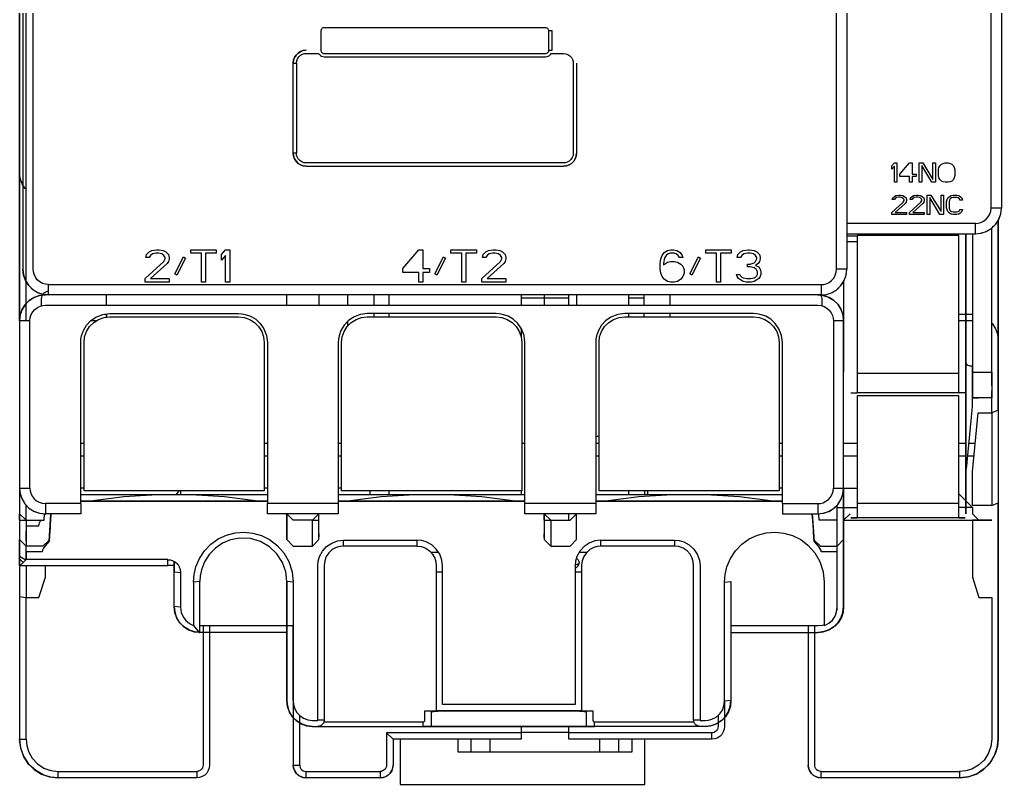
# Model space of a CAD drawing. Header units: millimetres. Extents: x 0 to 76, y 0 to 128.
# Drawn here: x 0 to 76.3, y 0 to 59.4 of the extents above; entities that cross this region are included whole.
import ezdxf

# ---------------------------------------------------------------- set-up
doc = ezdxf.new("R2010")
doc.units = ezdxf.units.MM

# ---------------------------------------------------------------- blocks, each defined once
blk = doc.blocks.new('CHINT_1fa321dc94625c5e8a72dc7045095d5d_FACE_0')
at = {"color": 141, "linetype": 'Continuous', "true_color": 0x40d9ff}
for p, q in [((0, 107.5), (0, 20.5)), ((0.5, 36), (0.5, 90.693)), ((0.25, 88), (0.25, 40)), ((64.25, 84.45), (64.25, 43.55)), ((41.1, 57), (41.1, 58.5)), ((43.25, 56), (43.25, 49)), ((22.25, 48), (42.25, 48)), ((76, 43.797), (76, 29.057)), ((69.25, 42.75), (69.25, 42.61)), ((64.25, 42.599), (65.05, 42.599)), ((65.05, 42.116), (64.25, 42.116)), ((64, 39.047), (64, 32)), ((6.75, 37.2), (6.75, 38)), ((20.75, 37.2), (20.75, 38)), ((23.25, 38), (23.25, 37.2)), ((25.5, 37.2), (25.5, 38)), ((27.5, 38), (27.5, 37.2)), ((28.7, 37.2), (28.7, 38)), ((38.95, 38), (38.95, 37.2)), ((42.65, 37.755), (38.95, 37.755)), ((40.75, 38), (40.75, 37.2)), ((42.65, 37.2), (42.65, 38)), ((43.25, 38), (43.25, 37.2)), ((47.3, 38), (47.3, 37.2)), ((48.5, 37.755), (47.3, 37.755)), ((48.5, 37.2), (48.5, 38)), ((50.5, 38), (50.5, 37.2)), ((5.97, 36), (5.531, 36)), ((25.5, 35.611), (25.5, 35.975)), ((27.5, 36.55), (27.5, 36.3)), ((28.7, 36.3), (28.7, 36.55)), ((47.3, 36.55), (47.3, 36.3)), ((48.5, 36.3), (48.5, 36.55)), ((50.5, 36.55), (50.5, 36.3)), ((72.95, 36.5), (74, 36.5)), ((74, 36), (72.95, 36)), ((38.95, 35.412), (38.95, 34.744)), ((72.95, 31.9), (65.05, 31.9)), ((75.5, 30.946), (75.5, 31.993)), ((75.5, 30.003), (75.5, 30.555)), ((64.55, 30.4), (65.019, 30.4)), ((72.95, 30.4), (65.05, 30.4)), ((73.45, 30.4), (72.981, 30.4)), ((75.5, 28.845), (75.5, 30)), ((76, 29.057), (76, 21.866)), ((45, 27), (44.75, 27)), ((4.75, 26.5), (5, 26.5)), ((19, 26.5), (19.25, 26.5)), ((24.75, 26.5), (25, 26.5)), ((39, 26.5), (39.25, 26.5)), ((44.75, 26.5), (45, 26.5)), ((59, 26.5), (59.25, 26.5)), ((64, 26.5), (65.05, 26.5)), ((72.95, 26.5), (73.519, 26.5)), ((73.709, 26.5), (74.219, 26.5)), ((4.75, 25.5), (5, 25.5)), ((19, 25.5), (19.25, 25.5)), ((24.75, 25.5), (25, 25.5)), ((44.75, 25.5), (45, 25.5)), ((59, 25.5), (59.25, 25.5)), ((64, 25.5), (65.05, 25.5)), ((72.95, 25.5), (73.519, 25.5)), ((73.616, 25.5), (74.126, 25.5)), ((0, 23), (0, 20.5)), ((5, 23), (4.75, 23)), ((19.25, 23), (19, 23)), ((25, 23), (24.75, 23)), ((59.25, 23), (59, 23)), ((64, 23), (65.05, 23)), ((4.75, 22.5), (19.25, 22.5)), ((12.36, 22.8), (12.15, 22.5)), ((12.5, 22.8), (12.5, 22.5)), ((24.75, 22.5), (39.25, 22.5)), ((27.2, 22.8), (27.2, 22.5)), ((28.7, 22.5), (28.7, 22.8)), ((38.95, 22.8), (38.95, 22.5)), ((44.75, 22.5), (59.25, 22.5)), ((47.3, 22.8), (47.3, 22.5)), ((48.55, 22.5), (48.55, 22.8)), ((48.8, 22.5), (48.8, 22.8)), ((24.75, 21.8), (19.25, 21.8)), ((44.75, 21.8), (39.25, 21.8)), ((63.5, 21.5), (64, 21.5)), ((64, 21.5), (65.05, 21.5)), ((64, 21.5), (64, 20.5)), ((72.95, 21.812), (65.05, 21.812)), ((76, 3.5), (76, 21.866)), ((2, 21), (1.927, 20.927)), ((23.25, 20.5), (23.25, 21)), ((40.75, 21), (40.75, 20.5)), ((42.65, 20.5), (42.65, 21)), ((64.5, 21), (64, 20.5)), ((72.95, 20.7), (65.05, 20.7)), ((0, 20.049), (0, 19.714)), ((64, 20.5), (75.5, 20.5)), ((64, 20.5), (74.5, 20.5)), ((75.5, 20.5), (74.5, 20.5)), ((0, 19.36), (0, 19.126)), ((0.5, 18.874), (0.5, 19.657)), ((0, 17.713), (0, 19)), ((0, 19), (0, 14.581)), ((0.5, 17.456), (0.5, 18.59)), ((1.799, 18.5), (0.5, 18.5)), ((0.5, 18.5), (0.5, 18.5)), ((1.799, 18.5), (2.298, 18.967)), ((23.25, 19), (22.75, 18.5)), ((40.75, 19), (41.25, 18.5)), ((0, 17.713), (0.481, 17.437)), ((0, 17.713), (0, 14.581)), ((32.541, 18), (31.954, 18)), ((44.035, 18), (43.457, 18)), ((0.044, 17), (0.5, 17.456)), ((0.044, 17), (11.5, 17)), ((0.5, 17), (0.5, 14.5)), ((11.5, 17.426), (11.734, 17.426)), ((32.35, 16.5), (32.85, 16.5)), ((43.15, 16.5), (43.65, 16.5)), ((0, 14.581), (0.5, 14.5)), ((61.25, 12.3), (61.25, 1.5)), ((55.25, 11.8), (62, 11.8)), ((43.649, 5.7), (32.352, 5.7)), ((23.15, 5), (23.65, 5)), ((23.627, 4.849), (31.35, 4.849)), ((52.35, 5), (52.85, 5)), ((22.75, 4.5), (23.15, 4.5)), ((38.95, 4.06), (42.65, 4.06)), ((35.05, 3.5), (35.05, 2.5)), ((36.55, 2.5), (36.55, 3.5)), ((45.05, 3.5), (45.05, 2.5)), ((46.55, 2.5), (46.55, 3.5))]:
    blk.add_line(p, q, dxfattribs=at)
for points in [[(0, 92), (0, 80.5), (0, 47.5), (0, 34.5)], [(0, 36), (0, 51.13), (0, 51.587), (0, 52.025), (0, 52.423), (0, 52.765), (0, 53.035), (0, 54.132), (0, 54.378), (0, 54.689), (0, 55.051), (0, 55.448), (0, 55.864), (0, 72.136)], [(0, 36), (0, 45.086), (0, 45.25), (0, 50.25), (0, 50.414), (0, 51.345), (0, 51.891), (0, 52.409), (0, 52.866), (0, 53.124), (0, 53.337), (0, 54.434), (0, 54.668), (0, 54.963), (0, 55.307), (0, 55.685), (0, 56.08), (0, 71.92)], [(64.25, 43.55), (64.25, 40), (63.45, 40), (63.45, 82.2), (63.45, 85)], [(76.25, 83.25), (76.25, 44.75), (75.45, 44.75), (75.45, 83.25), (76.25, 83.25)], [(2.25, 38.8), (2.007, 38.825), (1.773, 38.899), (1.558, 39.019), (1.373, 39.181), (1.224, 39.377), (1.119, 39.6), (1.067, 39.797), (1.05, 40), (1.05, 79.2)], [(41.1, 58.5), (41.095, 58.55), (41.081, 58.596), (41.052, 58.647), (41.012, 58.69), (40.963, 58.723), (40.909, 58.743), (40.85, 58.75), (23.65, 58.75), (23.601, 58.745), (23.554, 58.731), (23.503, 58.702), (23.46, 58.662), (23.427, 58.613), (23.407, 58.559), (23.4, 58.5), (23.4, 57), (23.405, 56.951), (23.419, 56.904), (23.448, 56.853), (23.488, 56.81), (23.537, 56.777), (23.591, 56.757), (23.65, 56.75), (40.85, 56.75), (40.899, 56.755), (40.946, 56.769), (40.997, 56.798), (41.04, 56.838), (41.073, 56.887), (41.093, 56.941), (41.1, 57)], [(41.1, 57), (41.35, 57), (41.35, 58.5), (41.1, 58.5)], [(21.25, 56), (21.275, 56.221), (21.348, 56.432), (21.467, 56.623), (21.627, 56.782), (21.818, 56.902), (22.029, 56.975), (22.25, 57), (22.027, 56.975), (21.816, 56.901), (21.627, 56.782), (21.468, 56.623), (21.349, 56.434), (21.275, 56.223), (21.25, 56)], [(21.5, 56), (21.52, 56.174), (21.581, 56.338), (21.679, 56.486), (21.809, 56.606), (21.963, 56.693), (22.103, 56.736), (22.25, 56.75), (23.217, 56.75), (23.278, 56.665), (23.356, 56.595), (23.447, 56.543), (23.546, 56.511), (23.65, 56.5), (40.85, 56.5), (40.954, 56.511), (41.053, 56.543), (41.144, 56.595), (41.222, 56.665), (41.283, 56.75), (42.25, 56.75), (42.424, 56.73), (42.588, 56.669), (42.736, 56.571), (42.857, 56.441), (42.943, 56.286), (42.986, 56.146), (43, 56), (43, 49), (42.98, 48.826), (42.919, 48.662), (42.821, 48.514), (42.691, 48.394), (42.537, 48.307), (42.397, 48.264), (42.25, 48.25), (22.25, 48.25), (22.076, 48.27), (21.912, 48.331), (21.764, 48.429), (21.644, 48.559), (21.557, 48.713), (21.514, 48.853), (21.5, 49)], [(21.5, 49), (21.25, 49), (21.25, 56), (21.5, 56), (21.5, 49)], [(22.25, 48), (22.029, 48.025), (21.818, 48.098), (21.627, 48.217), (21.468, 48.377), (21.348, 48.568), (21.275, 48.779), (21.25, 49)], [(21.25, 49), (21.275, 48.777), (21.349, 48.566), (21.468, 48.377), (21.627, 48.218), (21.816, 48.099), (22.027, 48.025), (22.25, 48)], [(43.25, 49), (43.225, 48.779), (43.152, 48.568), (43.033, 48.377), (42.873, 48.218), (42.682, 48.098), (42.471, 48.025), (42.25, 48)], [(42.25, 48), (42.473, 48.025), (42.684, 48.099), (42.874, 48.218), (43.032, 48.377), (43.151, 48.566), (43.225, 48.777), (43.25, 49)], [(67.938, 48.25), (68.125, 48.25), (68.125, 46.75), (67.938, 46.75), (67.938, 47.995), (67.75, 47.771), (67.75, 48.027), (67.938, 48.25)], [(68.375, 47.197), (68.375, 47.388), (69.125, 48.25), (69.313, 48.25), (69.313, 47.388), (69.625, 47.388), (69.625, 47.197), (69.313, 47.197), (69.313, 46.75), (69.125, 46.75), (69.125, 47.197), (68.375, 47.197)], [(70.844, 46.75), (70.063, 48.059), (70.063, 46.75), (69.875, 46.75), (69.875, 48.25), (70.156, 48.25), (70.938, 46.973), (70.938, 48.25), (71.125, 48.25), (71.125, 46.75), (70.844, 46.75)], [(71.594, 48.154), (71.719, 48.218), (71.875, 48.25), (72.125, 48.25), (72.281, 48.218), (72.406, 48.154), (72.531, 48.027), (72.594, 47.899), (72.625, 47.739), (72.625, 47.261), (72.594, 47.101), (72.531, 46.973), (72.406, 46.846), (72.281, 46.782), (72.125, 46.75), (71.875, 46.75), (71.719, 46.782), (71.594, 46.846), (71.469, 46.973), (71.406, 47.101), (71.375, 47.261), (71.375, 47.739), (71.406, 47.899), (71.469, 48.027), (71.594, 48.154)], [(0.5, 46.189), (0.436, 46.253), (0.198, 46.632), (0.05, 47.055), (0, 47.5)], [(22.25, 48), (24.25, 48), (40.25, 48), (42.25, 48)], [(68.875, 44.25), (67.75, 44.25), (67.75, 44.41), (68.625, 45.207), (68.688, 45.335), (68.688, 45.399), (68.625, 45.495), (68.531, 45.559), (68.375, 45.59), (68.25, 45.59), (68.094, 45.559), (68, 45.495), (67.938, 45.399), (67.781, 45.399), (67.813, 45.527), (67.938, 45.654), (68.063, 45.718), (68.281, 45.75), (68.406, 45.75), (68.594, 45.718), (68.719, 45.654), (68.844, 45.527), (68.875, 45.399), (68.875, 45.335), (68.844, 45.207), (68.781, 45.112), (68, 44.41), (68.875, 44.41), (68.875, 44.25)], [(70.25, 44.25), (69.125, 44.25), (69.125, 44.41), (70, 45.207), (70.063, 45.335), (70.063, 45.399), (70, 45.495), (69.906, 45.559), (69.75, 45.59), (69.625, 45.59), (69.469, 45.559), (69.375, 45.495), (69.313, 45.399), (69.156, 45.399), (69.188, 45.527), (69.313, 45.654), (69.438, 45.718), (69.656, 45.75), (69.781, 45.75), (69.969, 45.718), (70.094, 45.654), (70.219, 45.527), (70.25, 45.399), (70.25, 45.335), (70.219, 45.207), (70.156, 45.112), (69.375, 44.41), (70.25, 44.41), (70.25, 44.25)], [(71.469, 44.25), (70.688, 45.559), (70.688, 44.25), (70.5, 44.25), (70.5, 45.75), (70.781, 45.75), (71.563, 44.473), (71.563, 45.75), (71.75, 45.75), (71.75, 44.25), (71.469, 44.25)], [(73, 44.537), (73.031, 44.633), (73.219, 44.633), (73.188, 44.473), (73.063, 44.346), (72.938, 44.282), (72.781, 44.25), (72.5, 44.25), (72.344, 44.282), (72.219, 44.346), (72.094, 44.473), (72.031, 44.601), (72, 44.761), (72, 45.239), (72.031, 45.399), (72.094, 45.527), (72.219, 45.654), (72.344, 45.718), (72.5, 45.75), (72.781, 45.75), (72.938, 45.718), (73.063, 45.654), (73.188, 45.527), (73.219, 45.367), (73.031, 45.367), (73, 45.463), (72.906, 45.527), (72.781, 45.559), (72.5, 45.559), (72.375, 45.527), (72.281, 45.463), (72.219, 45.367), (72.188, 45.239), (72.188, 44.761), (72.219, 44.633), (72.281, 44.537), (72.375, 44.473), (72.5, 44.441), (72.781, 44.441), (72.906, 44.473), (73, 44.537)], [(74.25, 42.75), (74.668, 42.794), (75.067, 42.925), (75.462, 43.159), (75.793, 43.477), (76.042, 43.862), (76.197, 44.294), (76.25, 44.75)], [(74.25, 43.55), (74.453, 43.567), (74.65, 43.619), (74.873, 43.724), (75.069, 43.873), (75.231, 44.058), (75.351, 44.273), (75.425, 44.507), (75.45, 44.75)], [(76.198, 44.3), (76.2, 44.305), (76.25, 44.75)], [(64.25, 42.75), (74.25, 42.75), (74.25, 43.55), (64.25, 43.55)], [(75.802, 43.491), (75.814, 43.503), (75.95, 43.719)], [(76, 43.797), (76, 21), (76, 21.866)], [(76, 29.057), (76, 34.5), (76, 43.797)], [(76, 43.797), (76, 32), (76, 31.735), (76, 31.478), (76, 31.153), (76, 30.878), (76, 30.671), (76, 30.543), (76, 30.5), (76, 30.485), (76, 30.438), (76, 30.278), (76, 29.987), (76, 29.556), (76, 29.057)], [(76.046, 43.873), (76.052, 43.882), (76.148, 44.157)], [(73.5, 33.5), (73.5, 42.75), (73.5, 33.2)], [(73.5, 42.75), (73.5, 32), (73.5, 31.643), (73.5, 31.301), (73.5, 30.999), (73.5, 30.757), (73.5, 30.591), (73.5, 30.523), (73.5, 30.5), (73.5, 32.8), (73.5, 24.259), (73.5, 21.866), (73.5, 21.56), (73.5, 21.306), (73.5, 21.121), (73.5, 21.03), (73.5, 21), (73.5, 22.207), (73.5, 33.2)], [(73.5, 42.75), (73.5, 41.8), (73.5, 41.681), (73.5, 41.57), (73.5, 41.448), (73.5, 41.344), (73.5, 41.265), (73.5, 41.217), (73.5, 41.2), (73.5, 33.5)], [(73.5, 33.2), (73.5, 33.206), (73.5, 33.223), (73.5, 33.251), (73.5, 33.288), (73.5, 34.612), (73.5, 34.658), (73.5, 34.709), (73.5, 34.766), (73.5, 34.824), (73.5, 42.75)], [(73.5, 33.2), (73.5, 33.208), (73.5, 33.232), (73.5, 33.27), (73.5, 33.321), (73.5, 33.381), (73.5, 33.448), (73.5, 37.2), (73.5, 42.75)], [(74, 42.75), (74, 32), (75.5, 32), (75.5, 43.196)], [(74.682, 42.799), (74.695, 42.8), (74.818, 42.843)], [(75.091, 42.939), (75.118, 42.948), (75.308, 43.067)], [(75.478, 43.174), (75.497, 43.186), (75.664, 43.354)], [(72.95, 31.9), (72.95, 42.61), (65.05, 42.61), (65.05, 31.9)], [(11.625, 39), (9.75, 39), (9.75, 39.266), (11.208, 40.596), (11.313, 40.809), (11.313, 40.915), (11.208, 41.074), (11.052, 41.181), (10.792, 41.234), (10.583, 41.234), (10.323, 41.181), (10.167, 41.074), (10.063, 40.915), (9.802, 40.915), (9.854, 41.128), (10.063, 41.34), (10.271, 41.447), (10.635, 41.5), (10.844, 41.5), (11.156, 41.447), (11.365, 41.34), (11.573, 41.128), (11.625, 40.915), (11.625, 40.809), (11.573, 40.596), (11.469, 40.436), (10.167, 39.266), (11.625, 39.266), (11.625, 39)], [(13.292, 41.234), (13.292, 41.5), (15.271, 41.5), (15.271, 41.234), (14.438, 41.234), (14.438, 39), (14.125, 39), (14.125, 41.234), (13.292, 41.234)], [(16, 41.5), (16.313, 41.5), (16.313, 39), (16, 39), (16, 41.074), (15.688, 40.702), (15.688, 41.128), (16, 41.5)], [(29.75, 39.745), (29.75, 40.064), (31, 41.5), (31.313, 41.5), (31.313, 40.064), (31.833, 40.064), (31.833, 39.745), (31.313, 39.745), (31.313, 39), (31, 39), (31, 39.745), (29.75, 39.745)], [(33.5, 41.234), (33.5, 41.5), (35.479, 41.5), (35.479, 41.234), (34.646, 41.234), (34.646, 39), (34.333, 39), (34.333, 41.234), (33.5, 41.234)], [(37.771, 39), (35.896, 39), (35.896, 39.266), (37.354, 40.596), (37.458, 40.809), (37.458, 40.915), (37.354, 41.074), (37.198, 41.181), (36.938, 41.234), (36.729, 41.234), (36.469, 41.181), (36.313, 41.074), (36.208, 40.915), (35.948, 40.915), (36, 41.128), (36.208, 41.34), (36.417, 41.447), (36.781, 41.5), (36.99, 41.5), (37.302, 41.447), (37.51, 41.34), (37.719, 41.128), (37.771, 40.915), (37.771, 40.809), (37.719, 40.596), (37.615, 40.436), (36.313, 39.266), (37.771, 39.266), (37.771, 39)], [(51.104, 40.543), (51.365, 40.383), (51.521, 40.223), (51.625, 39.957), (51.625, 39.691), (51.521, 39.426), (51.365, 39.213), (51.104, 39.053), (50.844, 39), (50.583, 39), (50.323, 39.053), (50.063, 39.213), (49.906, 39.426), (49.802, 39.691), (49.75, 40.064), (49.75, 40.436), (49.802, 40.809), (49.906, 41.074), (50.063, 41.287), (50.323, 41.447), (50.583, 41.5), (50.792, 41.5), (51.052, 41.447), (51.313, 41.287), (51.469, 41.074), (51.521, 40.915), (51.26, 40.915), (51.156, 41.074), (51, 41.181), (50.844, 41.234), (50.531, 41.234), (50.375, 41.181), (50.219, 41.074), (50.115, 40.915), (50.063, 40.755), (50.01, 40.436), (50.01, 40.33), (50.323, 40.543), (50.583, 40.596), (50.844, 40.596), (51.104, 40.543)], [(53.292, 41.234), (53.292, 41.5), (55.271, 41.5), (55.271, 41.234), (54.438, 41.234), (54.438, 39), (54.125, 39), (54.125, 41.234), (53.292, 41.234)], [(57.563, 39.585), (57.51, 39.426), (57.406, 39.266), (57.25, 39.16), (57.042, 39.053), (56.833, 39), (56.417, 39), (56.208, 39.053), (56, 39.16), (55.844, 39.266), (55.74, 39.426), (55.688, 39.585), (55.948, 39.585), (56, 39.479), (56.104, 39.372), (56.208, 39.319), (56.469, 39.266), (56.781, 39.266), (57.042, 39.319), (57.146, 39.372), (57.25, 39.479), (57.302, 39.585), (57.302, 39.798), (57.198, 40.011), (57.042, 40.117), (56.729, 40.17), (56.521, 40.17), (56.521, 40.383), (56.729, 40.383), (57.042, 40.489), (57.146, 40.596), (57.25, 40.809), (57.25, 40.915), (57.146, 41.074), (56.99, 41.181), (56.729, 41.234), (56.521, 41.234), (56.26, 41.181), (56.104, 41.074), (56, 40.915), (55.74, 40.915), (55.792, 41.128), (56, 41.34), (56.208, 41.447), (56.573, 41.5), (56.677, 41.5), (57.042, 41.447), (57.25, 41.34), (57.458, 41.128), (57.51, 40.915), (57.51, 40.809), (57.458, 40.596), (57.354, 40.436), (57.146, 40.277), (57.406, 40.17), (57.51, 40.011), (57.563, 39.798), (57.563, 39.585)], [(12.042, 39.638), (12.719, 40.968), (12.875, 40.862), (12.198, 39.532), (12.042, 39.638)], [(32.25, 39.638), (32.927, 40.968), (33.083, 40.862), (32.406, 39.532), (32.25, 39.638)], [(52.042, 39.638), (52.719, 40.968), (52.875, 40.862), (52.198, 39.532), (52.042, 39.638)], [(2.25, 38), (1.832, 38.044), (1.433, 38.175), (1.038, 38.409), (0.708, 38.727), (0.458, 39.112), (0.303, 39.544), (0.25, 40)], [(0.25, 40), (0.3, 39.555), (0.448, 39.132), (0.686, 38.753), (1.003, 38.436), (1.382, 38.198), (1.805, 38.05), (2.25, 38)], [(62.25, 38), (62.668, 38.044), (63.067, 38.175), (63.462, 38.409), (63.793, 38.727), (64.042, 39.112), (64.197, 39.544), (64.25, 40)], [(62.25, 38.8), (62.453, 38.817), (62.65, 38.869), (62.873, 38.974), (63.069, 39.123), (63.231, 39.308), (63.351, 39.523), (63.425, 39.757), (63.45, 40)], [(64.198, 39.55), (64.2, 39.555), (64.25, 40)], [(73.5, 40), (73.5, 22.5), (73.5, 22.513), (73.5, 22.55), (73.5, 22.609), (73.5, 22.688), (73.5, 22.783), (73.5, 22.889), (73.5, 23), (73.5, 38.7), (73.5, 40)], [(63.802, 38.741), (63.814, 38.753), (63.95, 38.969)], [(64.046, 39.123), (64.052, 39.132), (64.148, 39.407)], [(1.7, 37.157), (1.7, 37.7), (1.712, 37.818), (1.746, 37.929), (1.814, 38.052), (1.91, 38.156), (2.028, 38.235), (2.16, 38.284), (2.25, 38.294)], [(62.25, 38), (2.25, 38), (2.25, 38.8), (62.25, 38.8), (62.25, 38)], [(63.091, 38.189), (63.118, 38.198), (63.308, 38.317)], [(63.478, 38.424), (63.497, 38.436), (63.664, 38.604)], [(0, 36), (0.044, 36.418), (0.175, 36.817), (0.409, 37.212), (0.727, 37.542), (1.112, 37.792), (1.544, 37.947), (2, 38), (1.555, 37.95), (1.132, 37.802), (0.753, 37.564), (0.436, 37.247), (0.198, 36.868), (0.05, 36.445), (0, 36)], [(62, 38), (62.418, 37.956), (62.817, 37.825), (63.212, 37.591), (63.543, 37.273), (63.792, 36.888), (63.947, 36.456), (64, 36)], [(64, 36), (63.95, 36.445), (63.802, 36.868), (63.564, 37.247), (63.247, 37.564), (62.868, 37.802), (62.445, 37.95), (62, 38)], [(62.216, 38), (62.235, 37.972), (62.283, 37.841), (62.3, 37.7), (62.3, 37.157)], [(62.682, 38.049), (62.695, 38.05), (62.818, 38.093)], [(0.8, 36), (0.825, 36.243), (0.899, 36.477), (1.019, 36.692), (1.181, 36.877), (1.377, 37.025), (1.599, 37.131), (1.796, 37.183), (2, 37.2), (62, 37.2), (62.243, 37.175), (62.477, 37.101), (62.692, 36.981), (62.877, 36.819), (63.025, 36.623), (63.131, 36.401), (63.183, 36.204), (63.2, 36)], [(0.8, 23), (0.8, 36), (0, 36), (0, 23), (0.8, 23)], [(4.75, 21.8), (4.75, 34.3), (4.765, 34.557), (4.809, 34.812), (4.958, 35.244), (5.193, 35.641), (5.507, 35.983), (5.928, 36.278), (6.455, 36.483), (7, 36.55), (17, 36.55), (17.257, 36.535), (17.512, 36.491), (17.944, 36.342), (18.341, 36.107), (18.683, 35.793), (18.978, 35.372), (19.183, 34.845), (19.25, 34.3), (19.25, 21.8)], [(19, 34.3), (19, 22.8), (5, 22.8), (5, 34.3), (5.05, 34.745), (5.198, 35.168), (5.436, 35.547), (5.753, 35.864), (6.132, 36.102), (6.555, 36.25), (7, 36.3), (17, 36.3), (17.445, 36.25), (17.868, 36.102), (18.247, 35.864), (18.564, 35.547), (18.802, 35.168), (18.95, 34.745), (19, 34.3)], [(6.594, 36.5), (6.75, 36.5), (6.75, 36.519)], [(6.75, 36.5), (6.75, 36.272), (6.75, 36.312), (6.75, 36.391), (6.75, 36.45), (6.75, 36.487), (6.75, 36.5)], [(39.25, 21.8), (39.25, 34.3), (39.183, 34.845), (38.978, 35.372), (38.683, 35.793), (38.341, 36.107), (37.944, 36.342), (37.512, 36.491), (37.257, 36.535), (37, 36.55), (27, 36.55), (26.455, 36.483), (25.929, 36.279), (25.508, 35.984), (25.194, 35.642), (24.958, 35.245), (24.81, 34.814), (24.765, 34.558), (24.75, 34.3), (24.75, 21.8)], [(39, 34.3), (39, 22.8), (25, 22.8), (25, 34.3), (25.05, 34.745), (25.198, 35.168), (25.436, 35.547), (25.753, 35.864), (26.132, 36.102), (26.555, 36.25), (27, 36.3), (37, 36.3), (37.445, 36.25), (37.868, 36.102), (38.247, 35.864), (38.564, 35.547), (38.802, 35.168), (38.95, 34.745), (39, 34.3)], [(59.25, 21.8), (59.25, 34.3), (59.183, 34.845), (58.979, 35.371), (58.684, 35.792), (58.342, 36.106), (57.945, 36.342), (57.514, 36.49), (57.258, 36.535), (57, 36.55), (47, 36.55), (46.455, 36.483), (45.929, 36.279), (45.508, 35.984), (45.194, 35.642), (44.958, 35.245), (44.81, 34.814), (44.765, 34.558), (44.75, 34.3), (44.75, 21.8)], [(59, 34.3), (59, 22.8), (45, 22.8), (45, 34.3), (45.05, 34.745), (45.198, 35.168), (45.436, 35.547), (45.753, 35.864), (46.132, 36.102), (46.555, 36.25), (47, 36.3), (57, 36.3), (57.445, 36.25), (57.868, 36.102), (58.247, 35.864), (58.564, 35.547), (58.802, 35.168), (58.95, 34.745), (59, 34.3)], [(64, 23), (64, 36), (63.2, 36), (63.2, 23), (64, 23)], [(75.5, 35.811), (75.564, 35.747), (75.802, 35.368), (75.95, 34.945), (76, 34.5)], [(73.5, 33.5), (73.5, 33.359), (73.5, 33.302), (73.5, 33.263), (73.5, 33.215), (73.5, 33.2)], [(73.5, 33.5), (73.5, 33.381), (73.5, 33.27), (73.5, 33.148), (73.5, 33.044), (73.5, 32.966), (73.5, 32.917), (73.5, 32.9), (73.5, 32.912), (73.5, 32.946), (73.5, 33.015), (73.5, 33.111), (73.5, 33.228), (73.5, 33.358), (73.5, 33.5)], [(73.5, 33.5), (73.5, 33.433), (73.5, 33.37), (73.5, 33.313), (73.5, 33.265), (73.5, 33.23), (73.5, 33.208), (73.5, 33.2)], [(73.947, 29.057), (73.519, 24.469), (73.519, 32.694), (73.542, 32.647), (73.574, 32.602), (73.657, 32.536), (73.8, 32.5), (73.981, 32.5), (73.981, 29.358), (73.947, 29.057)], [(65.05, 31.9), (65.05, 31.566), (65.05, 31.249), (65.05, 30.965), (65.05, 30.727), (65.05, 30.549), (65.05, 30.438), (65.05, 30.4)], [(72.95, 30.4), (72.95, 30.424), (72.95, 30.495), (72.95, 30.663), (72.95, 30.904), (72.95, 31.204), (72.95, 31.543), (72.95, 31.9)], [(74, 32), (74, 31.59), (74, 31.195), (74, 30.796), (74, 30.461), (74, 30.208), (74, 30.053), (74, 30)], [(75.5, 32), (75.5, 31.542), (75.5, 31.106), (75.5, 30.717), (75.5, 30.397), (75.5, 30.164), (75.5, 30.041), (75.5, 30), (74, 30)], [(65.05, 30.4), (65.048, 30.4), (65.041, 30.4), (65.019, 30.4)], [(65.019, 30.4), (65.034, 30.4), (65.044, 30.4), (65.05, 30.4)], [(72.95, 21.812), (72.95, 30.178), (65.05, 30.178), (65.05, 21.812)], [(72.95, 30.4), (72.952, 30.4), (72.959, 30.4), (72.981, 30.4)], [(72.981, 30.4), (72.966, 30.4), (72.956, 30.4), (72.95, 30.4)], [(74, 30), (74.001, 30), (74.004, 30), (74.01, 30), (74.471, 30)], [(76, 29.057), (75.5, 28.845), (75.5, 21.655), (76, 21.866)], [(75.5, 21.655), (74, 21.655), (74, 24.047), (74.01, 24.258), (74.438, 28.845), (75.5, 28.845)], [(0, 23), (0.044, 22.582), (0.175, 22.183), (0.409, 21.788), (0.727, 21.457), (1.112, 21.208), (1.544, 21.053), (2, 21)], [(0.8, 23), (0.817, 22.796), (0.869, 22.599), (0.975, 22.376), (1.123, 22.181), (1.308, 22.019), (1.523, 21.899), (1.757, 21.825), (2, 21.8)], [(62, 21), (62.418, 21.044), (62.817, 21.175), (63.212, 21.409), (63.543, 21.727), (63.792, 22.112), (63.947, 22.544), (64, 23)], [(62, 21.8), (62.204, 21.817), (62.401, 21.869), (62.624, 21.975), (62.819, 22.123), (62.981, 22.308), (63.101, 22.523), (63.175, 22.757), (63.2, 23)], [(63.948, 22.55), (63.95, 22.555), (64, 22.999)], [(64, 21.5), (64, 23), (64, 20.5)], [(64, 23), (64, 22.5), (64, 22.5), (64, 20.5)], [(64, 20.5), (64, 20.547), (64, 20.687), (64, 20.913), (64, 21.214), (64, 21.577), (64, 21.982), (64, 23)], [(0.049, 22.568), (0.05, 22.555), (0.093, 22.432)], [(0.189, 22.159), (0.198, 22.132), (0.317, 21.942)], [(18.5, 22), (15.91, 22.32), (13.305, 22.48), (10.695, 22.48), (8.09, 22.32), (5.5, 22)], [(38.5, 22), (35.91, 22.32), (33.305, 22.48), (30.695, 22.48), (28.09, 22.32), (25.5, 22)], [(58.5, 22), (55.91, 22.32), (53.305, 22.48), (50.695, 22.48), (48.09, 22.32), (45.5, 22)], [(63.796, 22.123), (63.802, 22.132), (63.898, 22.407)], [(72.95, 22.55), (74, 21.5), (72.95, 21.5)], [(0, 21), (0.5, 20.5), (0.5, 21.693)], [(0.424, 21.772), (0.436, 21.753), (0.604, 21.586)], [(0.741, 21.448), (0.753, 21.436), (0.969, 21.3)], [(4.75, 21.8), (2, 21.8), (2, 21)], [(4.75, 21.8), (4.75, 21), (2, 21)], [(4.75, 22), (19.25, 22), (18.5, 22), (5.5, 22), (4.75, 22)], [(19.25, 22), (19, 22), (5, 22), (4.75, 22)], [(24.75, 21.8), (24.75, 21), (19.25, 21), (19.25, 21.8)], [(24.75, 22), (39.25, 22), (38.5, 22), (25.5, 22), (24.75, 22)], [(39.25, 22), (39, 22), (25, 22), (24.75, 22)], [(44.75, 21.8), (44.75, 21), (39.25, 21), (39.25, 21.8)], [(59.25, 22), (44.75, 22), (45.5, 22), (58.5, 22)], [(59.25, 22), (59, 22), (45, 22), (44.75, 22)], [(58.5, 22), (58.501, 22), (58.506, 22), (58.517, 22), (58.546, 22), (58.635, 22), (59.112, 22), (59.25, 22)], [(59.25, 21.8), (62, 21.8), (62, 21)], [(59.25, 21.8), (59.25, 21), (62, 21)], [(63.228, 21.424), (63.247, 21.436), (63.414, 21.604)], [(63.5, 18.044), (63.5, 20.5), (63.5, 21.686)], [(63.552, 21.741), (63.564, 21.753), (63.7, 21.969)], [(64, 20.5), (64, 13.8), (64, 21.5)], [(64, 21.5), (64, 20.646), (64, 20.595), (64, 20.555), (64, 20.514), (64, 20.5)], [(65.05, 21.812), (65.05, 21.507), (65.05, 21.236), (65.05, 21.01), (65.05, 20.841), (65.05, 20.736), (65.05, 20.7)], [(72.95, 20.7), (72.95, 20.723), (72.95, 20.792), (72.95, 20.954), (72.95, 21.188), (72.95, 21.48), (72.95, 21.812)], [(74, 21.5), (74, 21), (74.5, 20.5)], [(76, 21.866), (76, 21.715), (76, 21.576), (76, 21.362), (76, 21.174), (76, 21.043), (76, 21)], [(0, 20.5), (0, 20.571), (0, 20.757), (0, 20.893), (0, 20.974), (0, 21)], [(0, 21), (0, 20.988), (0, 20.951), (0, 20.822), (0, 20.619), (0, 20.5)], [(0.5, 20.5), (1.899, 20.5), (1.933, 21.008)], [(1.123, 21.204), (1.132, 21.198), (1.407, 21.102)], [(1.55, 21.052), (1.555, 21.05), (1.999, 21)], [(1.925, 20.894), (2, 20.989), (2, 21)], [(2.291, 18.872), (2.433, 21), (2.398, 20.467), (2.38, 20.205), (2.363, 19.951), (2.342, 19.624), (2.323, 19.348), (2.309, 19.139), (2.301, 19.01), (2.298, 18.967)], [(20.75, 21), (20.75, 20.971), (20.75, 20.879), (20.75, 20.63), (20.75, 20.268), (20.75, 19.439), (20.75, 19.286), (20.75, 19.164), (20.75, 19.041), (20.75, 19)], [(20.75, 19), (20.75, 19.023), (20.75, 19.091), (20.75, 19.257), (20.75, 19.499), (20.75, 19.801), (20.75, 20.143), (20.75, 20.5), (20.75, 21)], [(23.25, 20.5), (23.25, 20.522), (23.25, 20.727), (23.25, 20.933), (23.25, 21), (22.75, 20.5), (21.25, 20.5), (20.75, 21)], [(40.75, 20.5), (40.75, 20.63), (40.75, 20.879), (40.75, 20.971), (40.75, 21), (41.25, 20.5), (42.75, 20.5), (43.25, 21)], [(43.25, 19), (43.25, 19.043), (43.25, 19.171), (43.25, 19.378), (43.25, 19.653), (43.25, 19.978), (43.25, 20.235), (43.25, 20.5), (43.25, 21)], [(43.25, 19), (43.25, 19.018), (43.25, 19.073), (43.25, 19.221), (43.25, 19.439), (43.25, 20.268), (43.25, 20.522), (43.25, 20.727), (43.25, 20.933), (43.25, 21)], [(61.702, 18.967), (61.701, 18.989), (61.696, 19.057), (61.685, 19.223), (61.669, 19.465), (61.649, 19.767), (61.626, 20.109), (61.602, 20.467), (61.567, 21), (61.709, 18.872)], [(63.5, 20.5), (62.101, 20.5), (62.067, 21.007)], [(62.432, 21.049), (62.445, 21.05), (62.568, 21.093)], [(62.841, 21.189), (62.868, 21.198), (63.058, 21.317)], [(65.05, 20.7), (64.933, 20.7), (64.795, 20.7), (64.684, 20.7), (64.603, 20.7), (64.563, 20.7), (64.55, 20.7), (64.666, 20.7), (64.776, 20.7), (64.875, 20.7), (64.956, 20.7), (65.013, 20.7), (65.041, 20.7), (65.05, 20.7)], [(72.95, 20.7), (73.017, 20.7), (73.161, 20.7), (73.282, 20.7), (73.374, 20.7), (73.431, 20.7), (73.45, 20.7), (73.354, 20.7), (73.261, 20.7), (73.157, 20.7), (73.07, 20.7), (73.004, 20.7), (72.963, 20.7), (72.95, 20.7)], [(76, 21), (76, 20.986), (76, 20.943), (76, 20.836), (76, 20.674), (76, 20.467), (76, 20.23), (76, 19.974), (76, 14.581), (76, 3.5)], [(0, 20.5), (0.5, 20.5), (0.5, 20.042), (0.5, 19.605), (0.5, 19.215), (0.5, 18.894), (0.5, 18.662), (0.5, 18.541), (0.5, 18.5)], [(0, 20.5), (0, 20.235), (0, 19.978), (0, 19.653)], [(0.5, 20.074), (1.5, 20.074), (1.511, 20.193), (1.543, 20.315), (1.634, 20.5)], [(22.75, 18.5), (22.75, 18.553), (22.75, 18.708), (22.75, 18.961), (22.75, 19.297), (22.75, 19.696), (22.75, 20.091), (22.75, 20.5), (23.25, 20.5)], [(23.25, 19), (23.25, 19.023), (23.25, 19.091), (23.25, 19.258), (23.25, 19.499), (23.25, 19.801), (23.25, 20.143), (23.25, 20.5)], [(23.25, 19.439), (23.25, 19.439), (23.25, 20.183)], [(40.75, 20.5), (40.75, 20.235), (40.75, 19.978), (40.75, 19.653), (40.75, 19.378), (40.75, 19.171), (40.75, 19.043), (40.75, 19)], [(40.75, 20.5), (41.25, 20.5), (41.25, 20.042), (41.25, 19.605), (41.25, 19.215), (41.25, 18.894), (41.25, 18.662), (41.25, 18.541), (41.25, 18.5)], [(40.75, 20.161), (40.75, 19.439), (40.75, 19.439)], [(64, 20.5), (64, 20.235), (64, 19.978), (64, 19.653), (64, 19.378), (64, 19.171), (64, 19.043), (64, 19)], [(74, 20.5), (74, 16.081), (74.5, 14.5), (75.5, 14.5), (75.5, 3.5), (75.434, 2.928), (75.233, 2.376), (74.905, 1.882), (74.47, 1.478), (73.953, 1.189), (73.483, 1.047), (73, 1)], [(75.5, 20.5), (74, 20.5), (74.5, 20.5)], [(0, 19.653), (0, 19.378), (0, 19.171), (0, 19.043), (0, 19), (0.5, 18.5)], [(13.5, 15.706), (13.545, 16.301), (13.687, 16.893), (13.96, 17.538), (14.352, 18.13), (14.847, 18.643), (15.425, 19.055), (16.061, 19.352), (16.735, 19.528), (17.427, 19.581), (18.117, 19.51), (18.787, 19.315), (19.415, 19.001), (19.982, 18.573), (20.511, 17.983), (20.91, 17.293), (21.167, 16.503), (21.25, 15.706)], [(21.25, 15.706), (20.75, 15.75), (20.667, 16.494), (20.411, 17.225), (19.983, 17.892), (19.41, 18.443), (18.707, 18.851), (17.926, 19.08), (17.11, 19.115), (16.385, 18.977), (15.768, 18.718), (15.208, 18.337), (14.732, 17.849), (14.366, 17.278), (14.124, 16.658), (14.03, 16.203), (14, 15.75)], [(23.25, 19.439), (23.25, 19.286), (23.25, 19.188)], [(23.25, 19), (23.25, 19), (23.25, 19.041), (23.25, 19.111)], [(40.75, 19.149), (40.75, 19.221), (40.75, 19.439)], [(54.75, 15.706), (54.795, 16.299), (54.936, 16.89), (55.208, 17.535), (55.6, 18.128), (56.095, 18.641), (56.672, 19.053), (57.308, 19.351), (57.982, 19.528), (58.674, 19.581), (59.364, 19.51), (60.034, 19.316), (60.663, 19.003), (61.23, 18.575), (61.759, 17.986), (62.159, 17.296), (62.417, 16.505), (62.5, 15.706), (62.5, 12.342), (62.681, 12.42), (62.849, 12.52), (63.122, 12.76), (63.329, 13.06), (63.457, 13.399), (63.5, 13.756), (63.5, 18.044)], [(0, 19), (0, 17.5), (0.272, 17.228)], [(0.044, 17), (0, 17), (0, 19)], [(0, 19), (0, 18.975), (0, 18.901), (0, 18.781), (0, 18.621), (0, 18.43), (0, 18.263), (0, 18.087), (0, 17)], [(2.291, 18.872), (1.978, 18.512), (1.852, 18.333), (1.774, 18.178), (1.738, 18.044), (0.5, 18.044), (0.5, 17.456)], [(1.799, 18.5), (0.5, 18.5), (0.5, 18.5)], [(2.298, 18.967), (2.297, 18.956), (2.295, 18.924), (2.291, 18.872)], [(20.75, 19), (21.25, 18.5), (22.75, 18.5)], [(21.25, 15.706), (21.25, 6.456), (21.273, 6.194), (21.342, 5.94), (21.509, 5.613), (21.751, 5.338), (22.052, 5.129), (22.393, 5), (22.75, 4.956), (23.15, 4.956), (23.15, 16.956), (23.184, 17.324), (23.286, 17.682), (23.515, 18.108), (23.84, 18.468), (24.242, 18.738), (24.688, 18.903), (25.15, 18.956)], [(22.75, 18.519), (22.75, 18.525), (22.75, 18.598), (22.75, 18.615)], [(22.75, 18.5), (22.75, 18.5), (22.75, 18.5)], [(25.15, 18.5), (24.865, 18.473), (24.595, 18.393), (24.282, 18.223), (24.018, 17.984), (23.818, 17.688), (23.693, 17.356), (23.65, 17), (23.65, 5), (23.644, 4.923), (23.627, 4.849)], [(30.85, 18.956), (30.85, 18.5), (25.15, 18.5), (25.15, 18.956), (30.85, 18.956)], [(45.15, 18.956), (44.688, 18.903), (44.242, 18.738), (43.84, 18.468), (43.515, 18.108), (43.286, 17.682), (43.184, 17.324), (43.15, 16.956), (43.15, 6.198), (32.85, 6.198), (32.85, 16.956), (32.796, 17.419), (32.631, 17.865), (32.362, 18.266), (32.004, 18.59), (31.581, 18.818), (31.22, 18.922), (30.85, 18.956)], [(30.85, 18.5), (31.205, 18.458), (31.538, 18.333), (31.834, 18.132), (32.074, 17.867), (32.244, 17.552), (32.323, 17.283), (32.35, 17), (32.352, 5.7)], [(40.75, 19.056), (40.75, 19.018), (40.75, 19), (40.75, 19)], [(41.25, 18.5), (42.75, 18.5), (43.25, 19)], [(41.25, 18.588), (41.25, 18.555), (41.25, 18.525)], [(41.25, 18.5), (41.25, 18.5), (41.25, 18.5)], [(45.15, 18.5), (44.865, 18.473), (44.595, 18.393), (44.282, 18.223), (44.018, 17.984), (43.818, 17.688), (43.693, 17.356), (43.65, 17), (43.649, 5.7)], [(50.85, 18.956), (50.85, 18.5), (45.15, 18.5), (45.15, 18.956), (50.85, 18.956)], [(50.85, 18.956), (51.22, 18.922), (51.581, 18.818), (52.004, 18.59), (52.362, 18.266), (52.631, 17.865), (52.796, 17.419), (52.85, 16.956), (52.85, 4.956), (53.25, 4.956), (53.514, 4.98), (53.77, 5.05), (54.095, 5.217), (54.369, 5.458), (54.578, 5.759), (54.707, 6.099), (54.75, 6.456)], [(52.373, 4.849), (52.356, 4.922), (52.35, 5), (52.35, 17), (52.323, 17.283), (52.244, 17.552), (52.074, 17.867), (51.834, 18.132), (51.538, 18.333), (51.205, 18.458), (50.85, 18.5)], [(61.702, 18.967), (62.201, 18.5), (63.5, 18.5), (64, 19)], [(61.709, 18.872), (61.705, 18.924), (61.703, 18.956), (61.702, 18.967)], [(63.5, 18.044), (62.262, 18.044), (62.245, 18.123), (62.217, 18.201), (62.044, 18.483), (61.709, 18.872)], [(64, 19), (64, 18.986), (64, 18.945), (64, 18.844), (64, 18.698), (64, 18.515), (64, 18.308), (64, 18.087), (64, 13.8)], [(0, 17.713), (0, 17.662), (0, 17.618), (0, 17.554), (0, 17.513), (0, 17.5)], [(43.249, 17.551), (43.309, 17.505), (43.371, 17.436), (43.405, 17.381), (43.439, 17.291), (43.45, 17.2)], [(0, 17), (0.008, 17), (0.03, 17), (0.044, 17)], [(11.5, 17), (11.5, 17.456), (0.5, 17.456)], [(0.5, 14.5), (1.5, 14.5), (2, 16.081), (2, 17)], [(11.5, 17.456), (11.711, 17.434), (11.91, 17.368), (12.109, 17.249), (12.275, 17.088), (12.399, 16.893), (12.475, 16.68), (12.5, 16.456)], [(12, 16.5), (12, 17), (11.5, 17)], [(12, 17), (12, 17.029), (12, 17.113), (12, 17.248), (12, 17.315), (12, 16.5)], [(43.15, 16.795), (43.188, 16.812), (43.215, 16.827), (43.24, 16.843), (43.284, 16.874), (43.362, 16.952), (43.422, 17.055), (43.442, 17.122), (43.448, 17.158), (43.45, 17.2)], [(43.159, 17.054), (43.334, 17.106), (43.447, 17.184), (43.45, 17.2)], [(12, 16.5), (12.5, 16.456), (12.5, 13.756), (12, 13.8), (12, 16.5)], [(14, 11.8), (14, 15.75), (13.5, 15.706), (13.5, 12.342), (13.956, 11.8), (14, 11.8)], [(20.75, 11.8), (20.75, 15.75), (20.75, 6.5)], [(54.75, 15.706), (55.25, 15.75), (55.25, 6.5)], [(55.25, 6.5), (54.75, 6.456), (54.75, 15.706)], [(0, 14.581), (0, 3.5), (0.5, 3.5), (0.5, 14.5)], [(12, 13.8), (12.042, 13.394), (12.166, 13.003), (12.399, 12.601), (12.719, 12.264), (13.108, 12.01), (13.543, 11.853), (13.952, 11.806)], [(13.952, 11.805), (13.555, 11.85), (13.132, 11.998), (12.753, 12.236), (12.436, 12.553), (12.198, 12.932), (12.05, 13.355), (12, 13.8)], [(13.956, 11.8), (13.572, 11.846), (13.203, 11.966), (12.802, 12.199), (12.464, 12.519), (12.21, 12.907), (12.053, 13.343), (12, 13.8)], [(12.5, 13.756), (12.514, 13.548), (12.558, 13.345), (12.695, 13.017), (12.907, 12.729), (13.181, 12.5), (13.5, 12.342)], [(62, 11.8), (62.406, 11.842), (62.798, 11.966), (63.199, 12.199), (63.536, 12.519), (63.79, 12.908), (63.947, 13.343), (64, 13.8)], [(64, 13.8), (63.95, 13.355), (63.802, 12.932), (63.564, 12.553), (63.247, 12.236), (62.868, 11.998), (62.445, 11.85), (62, 11.8)], [(64, 13.8), (63.963, 13.415), (63.852, 13.044), (63.627, 12.637), (63.315, 12.293), (62.932, 12.03), (62.5, 11.863), (62.044, 11.8), (62, 11.8)], [(63.486, 13.64), (63.477, 13.537), (63.471, 13.515)], [(14.25, 12.3), (14.25, 1.5), (14.236, 1.382), (14.195, 1.273), (14.13, 1.175), (14.043, 1.095), (13.94, 1.038), (13.848, 1.01), (13.75, 1)], [(14.75, 12.3), (14.75, 1.5), (14.725, 1.277), (14.651, 1.066), (14.532, 0.877), (14.374, 0.718), (14.184, 0.599), (13.973, 0.525), (13.75, 0.5)], [(21.25, 6.5), (21.25, 12.3), (14, 12.3), (14, 12.3)], [(21.25, 12.3), (21.25, 1.5), (21.75, 1.5), (21.75, 5.339)], [(62.5, 12.397), (62.357, 12.343), (62, 12.3), (55.25, 12.3)], [(62.25, 1), (62.134, 1.014), (62.024, 1.054), (61.926, 1.119), (61.846, 1.205), (61.788, 1.308), (61.76, 1.401), (61.75, 1.5), (61.75, 12.3)], [(20.75, 6.5), (20.75, 11.8), (14, 11.8)], [(22.75, 4.5), (22.305, 4.55), (21.882, 4.698), (21.503, 4.936), (21.186, 5.253), (20.948, 5.632), (20.8, 6.055), (20.75, 6.5)], [(20.75, 6.5), (20.792, 6.094), (20.916, 5.702), (21.149, 5.301), (21.469, 4.964), (21.858, 4.71), (22.293, 4.553), (22.75, 4.5)], [(22.75, 4.5), (22.341, 4.542), (21.948, 4.668), (21.548, 4.901), (21.213, 5.221), (20.96, 5.608), (20.803, 6.043), (20.75, 6.5)], [(53.25, 4.5), (53.656, 4.542), (54.047, 4.666), (54.449, 4.899), (54.786, 5.219), (55.04, 5.607), (55.197, 6.043), (55.25, 6.5)], [(55.25, 6.5), (55.2, 6.055), (55.052, 5.632), (54.814, 5.253), (54.497, 4.936), (54.118, 4.698), (53.695, 4.55), (53.25, 4.5)], [(55.25, 6.5), (55.208, 6.094), (55.084, 5.703), (54.851, 5.301), (54.531, 4.964), (54.142, 4.71), (53.707, 4.553), (53.25, 4.5)], [(54.75, 6.456), (54.75, 4.5), (54.725, 4.277), (54.651, 4.066), (54.532, 3.877), (54.374, 3.718), (54.184, 3.599), (53.973, 3.525), (53.75, 3.5)], [(54.736, 6.339), (54.727, 6.236), (54.721, 6.214)], [(31.35, 4.849), (31.373, 4.851), (31.395, 4.858), (31.419, 4.871), (31.44, 4.89), (31.455, 4.913), (31.465, 4.939), (31.468, 4.967), (31.468, 5.7), (32.352, 5.7)], [(32, 5.633), (32.354, 5.68), (32.447, 5.69), (32.551, 5.697), (32.627, 5.699), (32.707, 5.7), (43.293, 5.7), (43.411, 5.698), (43.519, 5.693), (43.585, 5.687), (43.646, 5.68), (44, 5.633), (44, 4.5), (32, 4.5), (32, 5.633)], [(43.649, 5.7), (44.532, 5.7), (44.532, 4.967), (44.534, 4.943), (44.541, 4.921), (44.555, 4.897), (44.573, 4.877), (44.597, 4.861), (44.622, 4.852), (44.65, 4.849)], [(54.25, 5.353), (54.25, 4.5), (54.236, 4.384), (54.196, 4.274), (54.131, 4.176), (54.045, 4.096), (53.942, 4.038), (53.849, 4.01), (53.75, 4)], [(23.15, 4.5), (31.35, 4.5), (31.35, 4.849)], [(23.627, 4.849), (23.588, 4.758), (23.535, 4.68), (23.475, 4.62), (23.413, 4.574), (23.359, 4.546), (23.299, 4.523), (23.23, 4.506), (23.15, 4.5)], [(53.25, 4.5), (52.85, 4.5), (44.65, 4.5), (44.65, 4.849), (52.373, 4.849)], [(52.85, 4.5), (52.776, 4.506), (52.711, 4.52), (52.622, 4.555), (52.531, 4.615), (52.445, 4.707), (52.373, 4.849)], [(28.5, 4), (28.5, 1.5), (28.486, 1.384), (28.446, 1.274), (28.381, 1.176), (28.295, 1.096), (28.192, 1.038), (28.099, 1.01), (28, 1)], [(38.95, 4.5), (38.95, 4), (28.5, 4), (29, 3.5), (29, 1.5)], [(38.95, 4), (38.95, 3.5), (29, 3.5)], [(44.65, 4.5), (31.35, 4.5), (31.525, 4.5), (31.9, 4.5), (44.1, 4.5), (44.475, 4.5), (44.65, 4.5)], [(53.75, 3.5), (53.75, 4), (42.65, 4), (42.65, 4.5)], [(53.75, 3.5), (42.65, 3.5), (42.65, 4)], [(3, 0.5), (2.429, 0.555), (1.873, 0.72), (1.25, 1.064), (0.723, 1.547), (0.326, 2.14), (0.082, 2.805), (0, 3.5)], [(0, 3.5), (0.075, 2.832), (0.297, 2.198), (0.655, 1.63), (1.13, 1.155), (1.698, 0.797), (2.332, 0.575), (3, 0.5)], [(0.5, 3.5), (0.547, 3.018), (0.689, 2.547), (0.978, 2.03), (1.382, 1.595), (1.876, 1.267), (2.428, 1.066), (3, 1)], [(29.55, 3.5), (29.55, 0), (48.55, 0), (48.55, 3.5)], [(47.55, 3.5), (47.55, 2.5), (34.05, 2.5), (34.05, 3.5)], [(76, 3.5), (75.945, 2.929), (75.78, 2.373), (75.436, 1.75), (74.953, 1.223), (74.36, 0.826), (73.695, 0.582), (73, 0.5)], [(73, 0.5), (73.668, 0.575), (74.302, 0.797), (74.87, 1.155), (75.346, 1.63), (75.703, 2.198), (75.925, 2.832), (76, 3.5)], [(3, 0.5), (3, 1), (13.75, 1), (13.75, 0.5), (3, 0.5)], [(22.25, 0.5), (22.132, 0.507), (22.017, 0.528), (21.808, 0.603), (21.621, 0.723), (21.465, 0.881), (21.348, 1.069), (21.275, 1.279), (21.25, 1.5)], [(21.25, 1.5), (21.275, 1.277), (21.349, 1.066), (21.468, 0.877), (21.627, 0.718), (21.816, 0.599), (22.027, 0.525), (22.25, 0.5)], [(21.75, 1.5), (21.76, 1.401), (21.788, 1.308), (21.846, 1.205), (21.926, 1.119), (22.024, 1.054), (22.134, 1.014), (22.25, 1)], [(22.25, 0.5), (22.25, 1), (28, 1), (28, 0.5), (22.25, 0.5)], [(29, 1.5), (28.993, 1.382), (28.972, 1.267), (28.897, 1.058), (28.777, 0.871), (28.619, 0.715), (28.431, 0.597), (28.221, 0.525), (28, 0.5)], [(28, 0.5), (28.223, 0.525), (28.434, 0.599), (28.624, 0.718), (28.782, 0.877), (28.901, 1.066), (28.975, 1.277), (29, 1.5)], [(62.25, 0.5), (62.132, 0.507), (62.017, 0.528), (61.808, 0.603), (61.621, 0.723), (61.465, 0.881), (61.348, 1.069), (61.275, 1.279), (61.25, 1.5)], [(61.25, 1.5), (61.275, 1.277), (61.349, 1.066), (61.468, 0.877), (61.627, 0.718), (61.816, 0.599), (62.027, 0.525), (62.25, 0.5)], [(62.25, 0.5), (62.25, 1), (73, 1), (73, 0.5), (62.25, 0.5)]]:
    blk.add_lwpolyline(points, dxfattribs=at)
blk = doc.blocks.new('CHINT_1fa321dc94625c5e8a72dc7045095d5d')
at = {"color": 141, "true_color": 0x40d9ff}
blk.add_blockref('CHINT_1fa321dc94625c5e8a72dc7045095d5d_FACE_0', (0, 0), dxfattribs=at)

msp = doc.modelspace()

# ---------------------------------------------------------------- block references
at = {"color": 141, "true_color": 0x40d9ff}
msp.add_blockref('CHINT_1fa321dc94625c5e8a72dc7045095d5d', (0, 0), dxfattribs=at)

doc.saveas('drawing.dxf')
